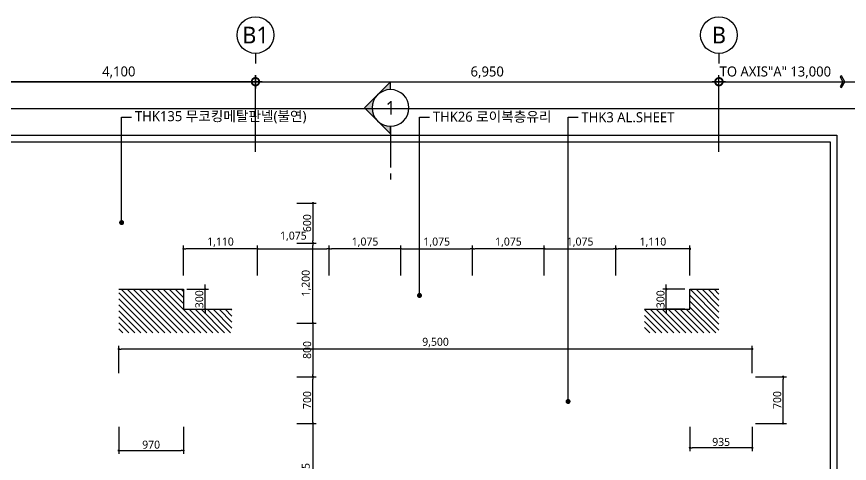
# Model space of a CAD drawing. Header units: millimetres. Extents: x 2421 to 40495, y 1221 to 28484.
# Drawn here: x 11118 to 23604, y 21793 to 28484 of the extents above; entities that cross this region are included whole.
import ezdxf
from ezdxf import colors
from ezdxf.entities.mleader import LeaderData, LeaderLine
from ezdxf.enums import TextEntityAlignment as Align
from ezdxf.math import Vec2, Vec3

# ---------------------------------------------------------------- set-up
doc = ezdxf.new("R2010")
doc.units = ezdxf.units.MM
doc.header["$LTSCALE"] = 200
doc.layers.get('DEFPOINTS').update_dxf_attribs({"color": 137})
for name, color, linetype in [('A-dim', 7, 'Continuous'), ('DIM', 7, 'Continuous'), ('DIM-2', 7, 'Continuous'), ('HA', 8, 'Continuous'), ('TAG', 6, 'Continuous')]:
    doc.layers.add(name, color=color, linetype=linetype)
doc.layers.add('Defpoint', color=144, linetype='Continuous', plot=False)
doc.styles.add('ARIALB', font='malgun.ttf')
doc.styles.add('T1', font='malgun.ttf')
doc.styles.add('TEXT', font='malgun.ttf')
doc.styles.add('맑은고딕', font='malgun.ttf')
doc.styles.add('스타일1', font='malgun.ttf')
doc.dimstyles.new('GAUN-50', dxfattribs={"dimscale": 50, "dimtxt": 3, "dimasz": 1, "dimexe": 2, "dimexo": 3, "dimgap": 1, "dimtad": 1, "dimdec": 0, "dimzin": 1, "dimdsep": 46, "dimlunit": 6, "dimtxsty": '스타일1', "dimblk": 'GAUN-DOT', "dimcen": -2, "dimdle": 2, "dimclrd": 256, "dimclre": 256, "dimclrt": 3, "dimadec": 0, "dimazin": 0, "dimtfac": 1, "dimtdec": 0, "dimtix": 1, "dimtmove": 2, "dimatfit": 3, "dimldrblk": 'DOTSMALL', "dimfxl": 1, "dimtolj": 1, "dimtzin": 1, "dimarcsym": 0})
doc.dimstyles.new('GAUN-50-i', dxfattribs={"dimscale": 50, "dimtxt": 2.4, "dimasz": 0.7, "dimexe": 1, "dimexo": 1, "dimgap": 0.5, "dimtad": 1, "dimdec": 0, "dimdsep": 46, "dimlunit": 6, "dimtxsty": '맑은고딕', "dimblk": 'DOT', "dimcen": 1.25, "dimclrd": 7, "dimclre": 7, "dimclrt": 4, "dimadec": 0, "dimazin": 0, "dimtfac": 1, "dimtdec": 0, "dimtix": 1, "dimtofl": 0, "dimtmove": 2, "dimatfit": 3, "dimldrblk": 'DOT', "dimfxl": 1, "dimtolj": 1, "dimarcsym": 0})

# ---------------------------------------------------------------- blocks, each defined once
blk = doc.blocks.new('bu-v')
at = {"layer": 'TAG', "ltscale": 0.2}
blk.add_line((0, 3), (0, 0), dxfattribs=at)
blk.add_circle((0, 8.5), 5.5, dxfattribs=at)
at = {"layer": 'TAG', "color": 3, "style": 'ARIALB'}
blk.add_attdef('1', text='', height=5, dxfattribs=at).set_placement((0, 8.5), align=Align.MIDDLE_CENTER)
blk = doc.blocks.new('*U16')
at = {"linetype": 'ByBlock', "lineweight": -2}
h = blk.add_hatch(color=0, dxfattribs=at)
h.paths.add_polyline_path([(0, 300, 0.198912), (-212, 212), (0, 424)])
h.paths.add_polyline_path([(-212, -212), (-424, 0), (-212, 212, 0.414214)])
h.paths.add_polyline_path([(-212, -212, 0.198912), (0, -300), (0, -424)])
blk.add_hatch(color=0, dxfattribs=at).paths.add_polyline_path([(-250, -11150), (0, -11050), (0, -11150)])
at = {"color": 0, "linetype": 'ByBlock', "lineweight": -2}
blk.add_lwpolyline([(0, 300, 1), (0, -300, 1), (0, 300), (0, 424), (-424, 0), (0, -424), (0, -300), (0, -424)], format="xyb", dxfattribs=at)
for points in [[(0, -300), (0, -972)], [(0, -1072), (0, -1172)], [(0, -10229), (0, -10329)], [(0, -10429), (0, -11150), (-250, -11150), (0, -11050)]]:
    blk.add_lwpolyline(points, dxfattribs=at)
at = {"color": 6, "style": 'TEXT', "width": 0.9}
blk.add_attdef('상세번호', text='', height=225, dxfattribs=at).set_placement((0, 0), align=Align.MIDDLE_CENTER)
blk = doc.blocks.new('_DOT')
at = {"color": 0, "linetype": 'ByBlock'}
blk.add_line((-0.5, 0), (-1, 0), dxfattribs=at)
at = {"color": 0, "linetype": 'ByBlock', "const_width": 0.5}
blk.add_lwpolyline([(-0.25, 0, 1), (0.25, 0, 1)], format="xyb", close=True, dxfattribs=at)
blk = doc.blocks.new('*D76')
at = {"layer": 'DEFPOINTS', "color": 0, "transparency": 16777216}
for p in [(15271, 22391), (15271, 20806), (15561, 20806)]:
    blk.add_point(p, dxfattribs=at)
at = {"layer": 'DIM-2', "color": 7, "lineweight": -2, "transparency": 16777216}
for p, q in [((15321, 22391), (15611, 22391)), ((15561, 22356), (15561, 20841)), ((15321, 20806), (15611, 20806))]:
    blk.add_line(p, q, dxfattribs=at)
at = {"layer": 'DIM-2', "color": 7, "lineweight": -2, "transparency": 16777216, "xscale": 35, "yscale": 35, "zscale": 35}
for p, rotation in [((15561, 22391), 90), ((15561, 20806), 270)]:
    blk.add_blockref('_DOT', p, dxfattribs=dict(at, rotation=rotation))
at = {"layer": 'DIM-2', "color": 4, "transparency": 16777216, "insert": (15463, 21598), "char_height": 120, "attachment_point": 5, "rotation": 90, "style": '맑은고딕'}
blk.add_mtext('\\A1;1,585', dxfattribs=at)
blk = doc.blocks.new('*D77')
at = {"layer": 'DEFPOINTS', "color": 0, "transparency": 16777216}
for p in [(15271, 23091), (15561, 23091), (15271, 22391)]:
    blk.add_point(p, dxfattribs=at)
at = {"layer": 'DIM-2', "color": 7, "lineweight": -2, "transparency": 16777216}
for p, q in [((15321, 23091), (15611, 23091)), ((15561, 22426), (15561, 23056)), ((15321, 22391), (15611, 22391))]:
    blk.add_line(p, q, dxfattribs=at)
at = {"layer": 'DIM-2', "color": 7, "lineweight": -2, "transparency": 16777216, "xscale": 35, "yscale": 35, "zscale": 35}
for p, rotation in [((15561, 23091), 90), ((15561, 22391), 270)]:
    blk.add_blockref('_DOT', p, dxfattribs=dict(at, rotation=rotation))
at = {"layer": 'DIM-2', "color": 4, "transparency": 16777216, "insert": (15474, 22741), "char_height": 120, "attachment_point": 5, "rotation": 90, "style": '맑은고딕'}
blk.add_mtext('\\A1;700', dxfattribs=at)
blk = doc.blocks.new('*D78')
at = {"layer": 'DEFPOINTS', "color": 0, "transparency": 16777216}
for p in [(15271, 23891), (15271, 23091), (15561, 23091)]:
    blk.add_point(p, dxfattribs=at)
at = {"layer": 'DIM-2', "color": 7, "lineweight": -2, "transparency": 16777216}
for p, q in [((15321, 23891), (15611, 23891)), ((15561, 23856), (15561, 23126)), ((15321, 23091), (15611, 23091))]:
    blk.add_line(p, q, dxfattribs=at)
at = {"layer": 'DIM-2', "color": 7, "lineweight": -2, "transparency": 16777216, "xscale": 35, "yscale": 35, "zscale": 35}
for p, rotation in [((15561, 23891), 90), ((15561, 23091), 270)]:
    blk.add_blockref('_DOT', p, dxfattribs=dict(at, rotation=rotation))
at = {"layer": 'DIM-2', "color": 4, "transparency": 16777216, "insert": (15474, 23491), "char_height": 120, "attachment_point": 5, "rotation": 90, "style": '맑은고딕'}
blk.add_mtext('\\A1;800', dxfattribs=at)
blk = doc.blocks.new('*D79')
at = {"layer": 'DEFPOINTS', "color": 0, "transparency": 16777216}
for p in [(15271, 25091), (15561, 25091), (15271, 23891)]:
    blk.add_point(p, dxfattribs=at)
at = {"layer": 'DIM-2', "color": 7, "lineweight": -2, "transparency": 16777216}
for p, q in [((15321, 25091), (15611, 25091)), ((15561, 23926), (15561, 25056)), ((15321, 23891), (15611, 23891))]:
    blk.add_line(p, q, dxfattribs=at)
at = {"layer": 'DIM-2', "color": 7, "lineweight": -2, "transparency": 16777216, "xscale": 35, "yscale": 35, "zscale": 35}
for p, rotation in [((15561, 25091), 90), ((15561, 23891), 270)]:
    blk.add_blockref('_DOT', p, dxfattribs=dict(at, rotation=rotation))
at = {"layer": 'DIM-2', "color": 4, "transparency": 16777216, "insert": (15463, 24491), "char_height": 120, "attachment_point": 5, "rotation": 90, "style": '맑은고딕'}
blk.add_mtext('\\A1;1,200', dxfattribs=at)
blk = doc.blocks.new('*D80')
at = {"layer": 'DEFPOINTS', "color": 0, "transparency": 16777216}
for p in [(15271, 25691), (15271, 25091), (15561, 25091)]:
    blk.add_point(p, dxfattribs=at)
at = {"layer": 'DIM-2', "color": 7, "lineweight": -2, "transparency": 16777216}
for p, q in [((15321, 25691), (15611, 25691)), ((15561, 25656), (15561, 25126)), ((15321, 25091), (15611, 25091))]:
    blk.add_line(p, q, dxfattribs=at)
at = {"layer": 'DIM-2', "color": 7, "lineweight": -2, "transparency": 16777216, "xscale": 35, "yscale": 35, "zscale": 35}
for p, rotation in [((15561, 25691), 90), ((15561, 25091), 270)]:
    blk.add_blockref('_DOT', p, dxfattribs=dict(at, rotation=rotation))
at = {"layer": 'DIM-2', "color": 4, "transparency": 16777216, "insert": (15474, 25391), "char_height": 120, "attachment_point": 5, "rotation": 90, "style": '맑은고딕'}
blk.add_mtext('\\A1;600', dxfattribs=at)
blk = doc.blocks.new('*D86')
at = {"layer": 'DEFPOINTS', "color": 0, "transparency": 16777216}
for p in [(13619, 25006), (13619, 24556), (14729, 24556)]:
    blk.add_point(p, dxfattribs=at)
at = {"layer": 'DIM-2', "color": 7, "lineweight": -2, "transparency": 16777216}
for p, q in [((13619, 24606), (13619, 25056)), ((14694, 25006), (13654, 25006)), ((14729, 24606), (14729, 25056))]:
    blk.add_line(p, q, dxfattribs=at)
at = {"layer": 'DIM-2', "color": 7, "lineweight": -2, "transparency": 16777216, "xscale": 35, "yscale": 35, "zscale": 35, "rotation": 180}
blk.add_blockref('_DOT', (13619, 25006), dxfattribs=at)
at = {"layer": 'DIM-2', "color": 7, "lineweight": -2, "transparency": 16777216, "xscale": 35, "yscale": 35, "zscale": 35}
blk.add_blockref('_DOT', (14729, 25006), dxfattribs=at)
at = {"layer": 'DIM-2', "color": 4, "transparency": 16777216, "insert": (14174, 25104), "char_height": 120, "attachment_point": 5, "style": '맑은고딕'}
blk.add_mtext('\\A1;1,110', dxfattribs=at)
blk = doc.blocks.new('*D87')
at = {"layer": 'DEFPOINTS', "color": 0, "transparency": 16777216}
for p in [(15804, 25006), (14729, 24556), (15804, 24556)]:
    blk.add_point(p, dxfattribs=at)
at = {"layer": 'DIM-2', "color": 7, "lineweight": -2, "transparency": 16777216}
for p, q in [((14729, 24606), (14729, 25056)), ((14764, 25006), (15769, 25006)), ((15804, 24606), (15804, 25056))]:
    blk.add_line(p, q, dxfattribs=at)
at = {"layer": 'DIM-2', "color": 7, "lineweight": -2, "transparency": 16777216, "xscale": 35, "yscale": 35, "zscale": 35, "rotation": 180}
blk.add_blockref('_DOT', (14729, 25006), dxfattribs=at)
at = {"layer": 'DIM-2', "color": 7, "lineweight": -2, "transparency": 16777216, "xscale": 35, "yscale": 35, "zscale": 35}
blk.add_blockref('_DOT', (15804, 25006), dxfattribs=at)
at = {"layer": 'DIM-2', "color": 4, "transparency": 16777216, "insert": (15267, 25193), "char_height": 120, "attachment_point": 5, "style": '맑은고딕'}
blk.add_mtext('\\A1;1,075', dxfattribs=at)
blk = doc.blocks.new('*D88')
at = {"layer": 'DEFPOINTS', "color": 0, "transparency": 16777216}
for p in [(15804, 25006), (15804, 24556), (16879, 24556)]:
    blk.add_point(p, dxfattribs=at)
at = {"layer": 'DIM-2', "color": 7, "lineweight": -2, "transparency": 16777216}
for p, q in [((15804, 24606), (15804, 25056)), ((16844, 25006), (15839, 25006)), ((16879, 24606), (16879, 25056))]:
    blk.add_line(p, q, dxfattribs=at)
at = {"layer": 'DIM-2', "color": 7, "lineweight": -2, "transparency": 16777216, "xscale": 35, "yscale": 35, "zscale": 35, "rotation": 180}
blk.add_blockref('_DOT', (15804, 25006), dxfattribs=at)
at = {"layer": 'DIM-2', "color": 7, "lineweight": -2, "transparency": 16777216, "xscale": 35, "yscale": 35, "zscale": 35}
blk.add_blockref('_DOT', (16879, 25006), dxfattribs=at)
at = {"layer": 'DIM-2', "color": 4, "transparency": 16777216, "insert": (16342, 25104), "char_height": 120, "attachment_point": 5, "style": '맑은고딕'}
blk.add_mtext('\\A1;1,075', dxfattribs=at)
blk = doc.blocks.new('*D90')
at = {"layer": 'DEFPOINTS', "color": 0, "transparency": 16777216}
for p in [(17954, 25006), (17954, 24556), (19029, 24556)]:
    blk.add_point(p, dxfattribs=at)
at = {"layer": 'DIM-2', "color": 7, "lineweight": -2, "transparency": 16777216}
for p, q in [((17954, 24606), (17954, 25056)), ((18994, 25006), (17989, 25006)), ((19029, 24606), (19029, 25056))]:
    blk.add_line(p, q, dxfattribs=at)
at = {"layer": 'DIM-2', "color": 7, "lineweight": -2, "transparency": 16777216, "xscale": 35, "yscale": 35, "zscale": 35, "rotation": 180}
blk.add_blockref('_DOT', (17954, 25006), dxfattribs=at)
at = {"layer": 'DIM-2', "color": 7, "lineweight": -2, "transparency": 16777216, "xscale": 35, "yscale": 35, "zscale": 35}
blk.add_blockref('_DOT', (19029, 25006), dxfattribs=at)
at = {"layer": 'DIM-2', "color": 4, "transparency": 16777216, "insert": (18492, 25104), "char_height": 120, "attachment_point": 5, "style": '맑은고딕'}
blk.add_mtext('\\A1;1,075', dxfattribs=at)
blk = doc.blocks.new('*D89')
at = {"layer": 'DEFPOINTS', "color": 0, "transparency": 16777216}
for p in [(17954, 25006), (16879, 24556), (17954, 24556)]:
    blk.add_point(p, dxfattribs=at)
at = {"layer": 'DIM-2', "color": 7, "lineweight": -2, "transparency": 16777216}
for p, q in [((16879, 24606), (16879, 25056)), ((16914, 25006), (17919, 25006)), ((17954, 24606), (17954, 25056))]:
    blk.add_line(p, q, dxfattribs=at)
at = {"layer": 'DIM-2', "color": 7, "lineweight": -2, "transparency": 16777216, "xscale": 35, "yscale": 35, "zscale": 35, "rotation": 180}
blk.add_blockref('_DOT', (16879, 25006), dxfattribs=at)
at = {"layer": 'DIM-2', "color": 7, "lineweight": -2, "transparency": 16777216, "xscale": 35, "yscale": 35, "zscale": 35}
blk.add_blockref('_DOT', (17954, 25006), dxfattribs=at)
at = {"layer": 'DIM-2', "color": 4, "transparency": 16777216, "insert": (17417, 25104), "char_height": 120, "attachment_point": 5, "style": '맑은고딕'}
blk.add_mtext('\\A1;1,075', dxfattribs=at)
blk = doc.blocks.new('*D91')
at = {"layer": 'DEFPOINTS', "color": 0, "transparency": 16777216}
for p in [(20104, 25006), (19029, 24556), (20104, 24556)]:
    blk.add_point(p, dxfattribs=at)
at = {"layer": 'DIM-2', "color": 7, "lineweight": -2, "transparency": 16777216}
for p, q in [((19029, 24606), (19029, 25056)), ((19064, 25006), (20069, 25006)), ((20104, 24606), (20104, 25056))]:
    blk.add_line(p, q, dxfattribs=at)
at = {"layer": 'DIM-2', "color": 7, "lineweight": -2, "transparency": 16777216, "xscale": 35, "yscale": 35, "zscale": 35, "rotation": 180}
blk.add_blockref('_DOT', (19029, 25006), dxfattribs=at)
at = {"layer": 'DIM-2', "color": 7, "lineweight": -2, "transparency": 16777216, "xscale": 35, "yscale": 35, "zscale": 35}
blk.add_blockref('_DOT', (20104, 25006), dxfattribs=at)
at = {"layer": 'DIM-2', "color": 4, "transparency": 16777216, "insert": (19567, 25104), "char_height": 120, "attachment_point": 5, "style": '맑은고딕'}
blk.add_mtext('\\A1;1,075', dxfattribs=at)
blk = doc.blocks.new('*D92')
at = {"layer": 'DEFPOINTS', "color": 0, "transparency": 16777216}
for p in [(20104, 25006), (20104, 24556), (21214, 24556)]:
    blk.add_point(p, dxfattribs=at)
at = {"layer": 'DIM-2', "color": 7, "lineweight": -2, "transparency": 16777216}
for p, q in [((20104, 24606), (20104, 25056)), ((21179, 25006), (20139, 25006)), ((21214, 24606), (21214, 25056))]:
    blk.add_line(p, q, dxfattribs=at)
at = {"layer": 'DIM-2', "color": 7, "lineweight": -2, "transparency": 16777216, "xscale": 35, "yscale": 35, "zscale": 35, "rotation": 180}
blk.add_blockref('_DOT', (20104, 25006), dxfattribs=at)
at = {"layer": 'DIM-2', "color": 7, "lineweight": -2, "transparency": 16777216, "xscale": 35, "yscale": 35, "zscale": 35}
blk.add_blockref('_DOT', (21214, 25006), dxfattribs=at)
at = {"layer": 'DIM-2', "color": 4, "transparency": 16777216, "insert": (20659, 25104), "char_height": 120, "attachment_point": 5, "style": '맑은고딕'}
blk.add_mtext('\\A1;1,110', dxfattribs=at)
blk = doc.blocks.new('*D98')
at = {"layer": 'DEFPOINTS', "color": 0, "transparency": 16777216}
for p in [(13619, 24401), (13944, 24401), (13619, 24101)]:
    blk.add_point(p, dxfattribs=at)
at = {"layer": 'DIM-2', "color": 7, "lineweight": -2, "transparency": 16777216}
for p, q in [((13669, 24401), (13994, 24401)), ((13944, 24436), (13944, 24471)), ((13944, 24101), (13944, 24401)), ((13669, 24101), (13994, 24101)), ((13944, 24066), (13944, 24031))]:
    blk.add_line(p, q, dxfattribs=at)
at = {"layer": 'DIM-2', "color": 7, "lineweight": -2, "transparency": 16777216, "xscale": 35, "yscale": 35, "zscale": 35}
for p, rotation in [((13944, 24401), 270), ((13944, 24101), 90)]:
    blk.add_blockref('_DOT', p, dxfattribs=dict(at, rotation=rotation))
at = {"layer": 'DIM-2', "color": 4, "transparency": 16777216, "insert": (13857, 24251), "char_height": 120, "attachment_point": 5, "rotation": 90, "style": '맑은고딕'}
blk.add_mtext('\\A1;300', dxfattribs=at)
blk = doc.blocks.new('*D103')
at = {"layer": 'DEFPOINTS', "color": 0, "transparency": 16777216}
for p in [(20860, 24401), (21185, 24401), (21185, 24101)]:
    blk.add_point(p, dxfattribs=at)
at = {"layer": 'DIM-2', "color": 7, "lineweight": -2, "transparency": 16777216}
for p, q in [((21135, 24401), (20810, 24401)), ((20860, 24436), (20860, 24471)), ((20860, 24101), (20860, 24401)), ((21135, 24101), (20810, 24101)), ((20860, 24066), (20860, 24031))]:
    blk.add_line(p, q, dxfattribs=at)
at = {"layer": 'DIM-2', "color": 7, "lineweight": -2, "transparency": 16777216, "xscale": 35, "yscale": 35, "zscale": 35}
for p, rotation in [((20860, 24401), 270), ((20860, 24101), 90)]:
    blk.add_blockref('_DOT', p, dxfattribs=dict(at, rotation=rotation))
at = {"layer": 'DIM-2', "color": 4, "transparency": 16777216, "insert": (20773, 24251), "char_height": 120, "attachment_point": 5, "rotation": 90, "style": '맑은고딕'}
blk.add_mtext('\\A1;300', dxfattribs=at)
blk = doc.blocks.new('*D130')
at = {"layer": 'DEFPOINTS', "color": 0, "transparency": 16777216}
for p in [(22149, 23091), (22610, 23091), (22149, 22391)]:
    blk.add_point(p, dxfattribs=at)
at = {"layer": 'DIM-2', "color": 7, "lineweight": -2, "transparency": 16777216}
for p, q in [((22199, 23091), (22660, 23091)), ((22610, 22426), (22610, 23056)), ((22199, 22391), (22660, 22391))]:
    blk.add_line(p, q, dxfattribs=at)
at = {"layer": 'DIM-2', "color": 7, "lineweight": -2, "transparency": 16777216, "xscale": 35, "yscale": 35, "zscale": 35}
for p, rotation in [((22610, 23091), 90), ((22610, 22391), 270)]:
    blk.add_blockref('_DOT', p, dxfattribs=dict(at, rotation=rotation))
at = {"layer": 'DIM-2', "color": 4, "transparency": 16777216, "insert": (22523, 22741), "char_height": 120, "attachment_point": 5, "rotation": 90, "style": '맑은고딕'}
blk.add_mtext('\\A1;700', dxfattribs=at)
blk = doc.blocks.new('*D131')
at = {"layer": 'DEFPOINTS', "color": 0, "transparency": 16777216}
for p in [(12649, 23505), (12649, 23091), (22149, 23091)]:
    blk.add_point(p, dxfattribs=at)
at = {"layer": 'DIM-2', "color": 7, "lineweight": -2, "transparency": 16777216}
for p, q in [((12649, 23141), (12649, 23555)), ((22114, 23505), (12684, 23505)), ((22149, 23141), (22149, 23555))]:
    blk.add_line(p, q, dxfattribs=at)
at = {"layer": 'DIM-2', "color": 7, "lineweight": -2, "transparency": 16777216, "xscale": 35, "yscale": 35, "zscale": 35, "rotation": 180}
blk.add_blockref('_DOT', (12649, 23505), dxfattribs=at)
at = {"layer": 'DIM-2', "color": 7, "lineweight": -2, "transparency": 16777216, "xscale": 35, "yscale": 35, "zscale": 35}
blk.add_blockref('_DOT', (22149, 23505), dxfattribs=at)
at = {"layer": 'DIM-2', "color": 4, "transparency": 16777216, "insert": (17399, 23603), "char_height": 120, "attachment_point": 5, "style": '맑은고딕'}
blk.add_mtext('\\A1;9,500', dxfattribs=at)
blk = doc.blocks.new('*D132')
at = {"layer": 'DEFPOINTS', "color": 0, "transparency": 16777216}
for p in [(12649, 22391), (13619, 22391), (13619, 21985)]:
    blk.add_point(p, dxfattribs=at)
at = {"layer": 'DIM-2', "color": 7, "lineweight": -2, "transparency": 16777216}
for p, q in [((12649, 22341), (12649, 21935)), ((13619, 22341), (13619, 21935)), ((12684, 21985), (13584, 21985))]:
    blk.add_line(p, q, dxfattribs=at)
at = {"layer": 'DIM-2', "color": 7, "lineweight": -2, "transparency": 16777216, "xscale": 35, "yscale": 35, "zscale": 35, "rotation": 180}
blk.add_blockref('_DOT', (12649, 21985), dxfattribs=at)
at = {"layer": 'DIM-2', "color": 7, "lineweight": -2, "transparency": 16777216, "xscale": 35, "yscale": 35, "zscale": 35}
blk.add_blockref('_DOT', (13619, 21985), dxfattribs=at)
at = {"layer": 'DIM-2', "color": 4, "transparency": 16777216, "insert": (13134, 22072), "char_height": 120, "attachment_point": 5, "style": '맑은고딕'}
blk.add_mtext('\\A1;970', dxfattribs=at)
blk = doc.blocks.new('*D133')
at = {"layer": 'DEFPOINTS', "color": 0, "transparency": 16777216}
for p in [(21214, 22391), (22149, 22391), (21214, 22026)]:
    blk.add_point(p, dxfattribs=at)
at = {"layer": 'DIM-2', "color": 7, "lineweight": -2, "transparency": 16777216}
for p, q in [((21214, 22341), (21214, 21976)), ((22149, 22341), (22149, 21976)), ((22114, 22026), (21249, 22026))]:
    blk.add_line(p, q, dxfattribs=at)
at = {"layer": 'DIM-2', "color": 7, "lineweight": -2, "transparency": 16777216, "xscale": 35, "yscale": 35, "zscale": 35, "rotation": 180}
blk.add_blockref('_DOT', (21214, 22026), dxfattribs=at)
at = {"layer": 'DIM-2', "color": 7, "lineweight": -2, "transparency": 16777216, "xscale": 35, "yscale": 35, "zscale": 35}
blk.add_blockref('_DOT', (22149, 22026), dxfattribs=at)
at = {"layer": 'DIM-2', "color": 4, "transparency": 16777216, "insert": (21682, 22113), "char_height": 120, "attachment_point": 5, "style": '맑은고딕'}
blk.add_mtext('\\A1;935', dxfattribs=at)
blk = doc.blocks.new('GAUN-DOT')
at = {"linetype": 'ByBlock'}
for p, q in [((2, 0), (-2, 0)), ((0, -2), (0, 2))]:
    blk.add_line(p, q, dxfattribs=at)
at = {"const_width": 2.25}
blk.add_lwpolyline([(0, 0.28125, 1), (0, -0.28125, 1)], format="xyb", close=True, dxfattribs=at)
blk = doc.blocks.new('*D149')
at = {"layer": 'DEFPOINTS', "color": 0, "transparency": 16777216}
for p in [(10599, 27509), (10599, 26309), (14699, 26309)]:
    blk.add_point(p, dxfattribs=at)
at = {"layer": 'DIM', "lineweight": -2, "transparency": 16777216}
for p, q in [((10599, 26459), (10599, 27609)), ((14699, 26459), (14699, 27609)), ((14649, 27509), (10649, 27509))]:
    blk.add_line(p, q, dxfattribs=at)
at = {"layer": 'DIM', "lineweight": -2, "transparency": 16777216, "xscale": 50, "yscale": 50, "zscale": 50, "rotation": 180}
blk.add_blockref('GAUN-DOT', (10599, 27509), dxfattribs=at)
at = {"layer": 'DIM', "lineweight": -2, "transparency": 16777216, "xscale": 50, "yscale": 50, "zscale": 50}
blk.add_blockref('GAUN-DOT', (14699, 27509), dxfattribs=at)
at = {"layer": 'DIM', "color": 3, "transparency": 16777216, "insert": (12649, 27650), "char_height": 150, "attachment_point": 5, "style": '스타일1'}
blk.add_mtext('\\A1;4,100', dxfattribs=at)
blk = doc.blocks.new('_DotSmall')
at = {"color": 0, "linetype": 'ByBlock', "const_width": 0.5}
blk.add_lwpolyline([(-0.0625, 0, 1), (0.0625, 0, 1)], format="xyb", close=True, dxfattribs=at)
blk = doc.blocks.new('*D150')
at = {"layer": 'DEFPOINTS', "color": 0, "transparency": 16777216}
for p in [(21649, 27509), (14699, 26309), (21649, 26309)]:
    blk.add_point(p, dxfattribs=at)
at = {"layer": 'DIM', "lineweight": -2, "transparency": 16777216}
for p, q in [((14699, 26459), (14699, 27609)), ((21649, 26459), (21649, 27609)), ((14749, 27509), (21599, 27509))]:
    blk.add_line(p, q, dxfattribs=at)
at = {"layer": 'DIM', "lineweight": -2, "transparency": 16777216, "xscale": 50, "yscale": 50, "zscale": 50, "rotation": 180}
blk.add_blockref('GAUN-DOT', (14699, 27509), dxfattribs=at)
at = {"layer": 'DIM', "lineweight": -2, "transparency": 16777216, "xscale": 50, "yscale": 50, "zscale": 50}
blk.add_blockref('GAUN-DOT', (21649, 27509), dxfattribs=at)
at = {"layer": 'DIM', "color": 3, "transparency": 16777216, "insert": (18174, 27649), "char_height": 150, "attachment_point": 5, "style": '스타일1'}
blk.add_mtext('\\A1;6,950', dxfattribs=at)

msp = doc.modelspace()

# ---------------------------------------------------------------- hatches: boundary and pattern name
at = {"layer": 'HA'}
h = msp.add_hatch(dxfattribs=at)
h.set_pattern_fill('ANSI31', color=256, scale=20, angle=450, style=0)
h.set_pattern_definition([(135, (0, 357.09), (-44.90128, -44.90128), [])])
h.paths.add_polyline_path([(14344.8, 23747.9), (14344.8, 24101.2), (13619.2, 24101.2), (13619.2, 24401.2), (12649.2, 24401.2), (12649.2, 23747.9)])
h.paths.add_polyline_path([(20530.9, 24101.2), (20530.9, 23747.9), (21649.2, 23747.9), (21649.2, 24401.2), (21214.2, 24401.2), (21214.2, 24101.2)])

# ---------------------------------------------------------------- linework, layer by layer
at = {"layer": 'A-dim', "ltscale": 30}
msp.add_lwpolyline([(21649.2, 27509), (23537.8, 27509), (23487.8, 27595.6), (23466.1, 27583.1), (23508.9, 27509), (23466.1, 27434.9), (23487.8, 27422.4), (23537.8, 27509)], dxfattribs=at)
at = {"layer": 'Defpoint'}
for points in [[(3245.3, 27509), (24218.3, 27509), (24218.3, 15549), (3245.3, 15549)], [(3645.3, 27109), (23818.3, 27109), (23818.3, 15949), (3645.3, 15949)], [(4045.3, 26709), (23418.3, 26709), (23418.3, 16349), (4045.3, 16349)], [(4145.3, 26609), (23318.3, 26609), (23318.3, 16449), (4145.3, 16449)]]:
    msp.add_lwpolyline(points, close=True, dxfattribs=at)
at = {"layer": 'HA'}
for points in [[(12649.2, 24401.2), (13619.2, 24401.2), (13619.2, 24101.2), (14344.8, 24101.2)], [(20530.9, 24101.2), (21214.2, 24101.2), (21214.2, 24401.2), (21649.2, 24401.2)]]:
    msp.add_lwpolyline(points, dxfattribs=at)

# ---------------------------------------------------------------- block references
at = {"layer": 'TAG'}
ref = msp.add_blockref('bu-v', (14699.2, 27783.7), dxfattribs=dict(at, xscale=50.00000000000169, yscale=50.00000000000169, zscale=50.00000000000169))
ref.add_attrib('1', 'B1', dxfattribs={"color": 3, "height": 250, "style": '맑은고딕'}).set_placement((14699.2, 28208.7), align=Align.MIDDLE_CENTER)
ref = msp.add_blockref('bu-v', (21649.2, 27783.7), dxfattribs=dict(at, xscale=50.00000000000169, yscale=50.00000000000169, zscale=50.00000000000169))
ref.add_attrib('1', 'B', dxfattribs={"color": 3, "height": 250, "style": '맑은고딕'}).set_placement((21649.2, 28208.7), align=Align.MIDDLE_CENTER)
at = {"layer": 'TAG', "xscale": 0.916666666670472, "yscale": 0.916666666670472, "zscale": 0.916666666670472}
msp.add_blockref('*U16', (16723.6, 27116.8), dxfattribs=at).add_auto_attribs({'상세번호': '1'})

# ---------------------------------------------------------------- texts
at = {"layer": 'A-dim', "color": 3, "style": 'T1'}
msp.add_text('TO AXIS"A" 13,000', height=150, dxfattribs=at).set_placement((21659.4, 27587.6))

# ---------------------------------------------------------------- dimensions: what is measured, and where the dimension line sits
at = {"layer": 'DIM'}
for base, p2, angle, picture, middle in [((10599.2, 27509), (10599.2, 26309), 180, '*D149', (12649.2, 27649.5)), ((21649.2, 27509), (21649.2, 26309), 0, '*D150', (18174.2, 27649.1))]:
    dim = msp.add_linear_dim(base=base, p1=(14699.2, 26309), p2=p2, angle=angle, dimstyle='GAUN-50', dxfattribs=at)
    dim.commit()
    dim.dimension.update_dxf_attribs({"geometry": picture, "text_midpoint": middle})
at = {"layer": 'DIM-2'}
for base, p1, p2, angle, picture, middle in [((15560.8, 25090.8), (15271.2, 25690.8), (15271.2, 25090.8), 270, '*D80', (15473.8, 25390.8)), ((15560.8, 25090.8), (15271.2, 23890.8), (15271.2, 25090.8), 90, '*D79', (15463.4, 24490.8)), ((17954.2, 25006.3), (16879.2, 24556.3), (17954.2, 24556.3), 180, '*D89', (17416.7, 25103.7)), ((20104.2, 25006.3), (19029.2, 24556.3), (20104.2, 24556.3), 180, '*D91', (19566.7, 25103.7)), ((13944.1, 24401.2), (13619.2, 24101.2), (13619.2, 24401.2), 90, '*D98', (13857.1, 24251.2)), ((20859.8, 24401.2), (21184.6, 24101.2), (21184.6, 24401.2), 90, '*D103', (20772.8, 24251.2)), ((15560.8, 23090.8), (15271.2, 23890.8), (15271.2, 23090.8), 270, '*D78', (15473.8, 23490.8)), ((15560.8, 23090.8), (15271.2, 22390.8), (15271.2, 23090.8), 90, '*D77', (15473.8, 22740.8)), ((22610.3, 23090.8), (22149.2, 22390.8), (22149.2, 23090.8), 90, '*D130', (22523.3, 22740.8)), ((15560.8, 20805.8), (15271.2, 22390.8), (15271.2, 20805.8), 270, '*D76', (15463.4, 21598.3))]:
    dim = msp.add_linear_dim(base=base, p1=p1, p2=p2, angle=angle, dimstyle='GAUN-50-i', override={"dimtofl": 1}, dxfattribs=at)
    dim.commit()
    dim.dimension.update_dxf_attribs({"geometry": picture, "text_midpoint": middle})
dim = msp.add_linear_dim(base=(15804.2, 25006.3), p1=(14729.2, 24556.3), p2=(15804.2, 24556.3), angle=180, dimstyle='GAUN-50-i', override={"dimtofl": 1}, dxfattribs=at)
dim.commit()
dim.dimension.update_dxf_attribs({"geometry": '*D87', "text_midpoint": (15266.7, 25192.6), "dimtype": 160})
for base, p1, p2, picture, middle in [((13619.2, 25006.3), (14729.2, 24556.3), (13619.2, 24556.3), '*D86', (14174.2, 25103.7)), ((15804.2, 25006.3), (16879.2, 24556.3), (15804.2, 24556.3), '*D88', (16341.7, 25103.7)), ((17954.2, 25006.3), (19029.2, 24556.3), (17954.2, 24556.3), '*D90', (18491.7, 25103.7)), ((20104.2, 25006.3), (21214.2, 24556.3), (20104.2, 24556.3), '*D92', (20659.2, 25103.7)), ((12649.2, 23505.5), (22149.2, 23090.8), (12649.2, 23090.8), '*D131', (17399.2, 23602.5)), ((13619.2, 21985), (12649.2, 22390.8), (13619.2, 22390.8), '*D132', (13134.2, 22072)), ((21214.2, 22026.3), (22149.2, 22390.8), (21214.2, 22390.8), '*D133', (21681.7, 22113.3))]:
    dim = msp.add_linear_dim(base=base, p1=p1, p2=p2, dimstyle='GAUN-50-i', override={"dimtofl": 1}, dxfattribs=at)
    dim.commit()
    dim.dimension.update_dxf_attribs({"geometry": picture, "text_midpoint": middle})

# ---------------------------------------------------------------- leaders
at = {"layer": 'TAG', "color": 3}
ml = msp.add_multileader_mtext('Standard', dxfattribs=at)
ml.set_content('THK135 무코킹메탈판넬(불연)', color=3, style='맑은고딕')
ml.set_leader_properties(color=6)
ml.set_arrow_properties(name='DOT')
ml.build(insert=Vec2(0, 0))
ml.multileader.update_dxf_attribs({"dogleg_length": 3, "arrow_head_size": 75})
ctx = ml.context
ctx.base_point, ctx.char_height, ctx.arrow_head_size, ctx.landing_gap_size, ctx.plane_origin = Vec3(12841.7, 26976.2), 150, 75, 50, Vec3(11825.7, 23802.2)
notes = []
notes.append((ctx, [(0, (1, 1, 0), (12691.7, 26976.2), (1, 0), 150, [(0, [(12691.7, 25399.9)], 0, [])])]))
ctx.mtext.insert, ctx.mtext.width, ctx.mtext.flow_direction = Vec3(12891.7, 27068.2), 3010.616, 5
ml = msp.add_multileader_mtext('Standard', dxfattribs=at)
ml.set_content('THK26 로이복층유리', color=3, style='맑은고딕')
ml.set_leader_properties(color=6)
ml.set_arrow_properties(name='DOT')
ml.build(insert=Vec2(0, 0))
ml.multileader.update_dxf_attribs({"dogleg_length": 3, "arrow_head_size": 75})
ctx = ml.context
ctx.base_point, ctx.char_height, ctx.arrow_head_size, ctx.landing_gap_size, ctx.plane_origin = Vec3(17308.7, 26976.2), 150, 75, 50, Vec3(16292.7, 23802.2)
notes.append((ctx, [(0, (1, 1, 0), (17158.7, 26976.2), (1, 0), 150, [(0, [(17158.7, 24307.9)], 0, [])])]))
ctx.mtext.insert, ctx.mtext.width, ctx.mtext.flow_direction = Vec3(17358.7, 27060.3), 3010.616, 5
ml = msp.add_multileader_mtext('Standard', dxfattribs=at)
ml.set_content('THK3 AL.SHEET', color=3, style='맑은고딕')
ml.set_leader_properties(color=6)
ml.set_arrow_properties(name='DOT')
ml.build(insert=Vec2(0, 0))
ml.multileader.update_dxf_attribs({"dogleg_length": 3, "arrow_head_size": 75})
ctx = ml.context
ctx.base_point, ctx.char_height, ctx.arrow_head_size, ctx.landing_gap_size, ctx.plane_origin = Vec3(19536.3, 26976.2), 150, 75, 50, Vec3(18520.2, 23802.2)
notes.append((ctx, [(0, (1, 1, 0), (19386.3, 26976.2), (1, 0), 150, [(0, [(19386.3, 22719.3)], 0, [])])]))
ctx.mtext.insert, ctx.mtext.width, ctx.mtext.flow_direction = Vec3(19586.3, 27052.4), 3010.616, 5
for ctx, leaders in notes:
    for number, flags, end, landing, length, lines in leaders:
        leader = LeaderData()
        leader.index, (leader.has_last_leader_line, leader.has_dogleg_vector, leader.attachment_direction) = number, flags
        leader.last_leader_point, leader.dogleg_vector, leader.dogleg_length = Vec3(end), Vec3(landing), length
        for number, points, colour, breaks in lines:
            line = LeaderLine()
            line.index, line.vertices, line.color, line.breaks = number, Vec3.list(points), colors.encode_raw_color(colour), breaks
            leader.lines.append(line)
        ctx.leaders.append(leader)

doc.saveas('drawing.dxf')
